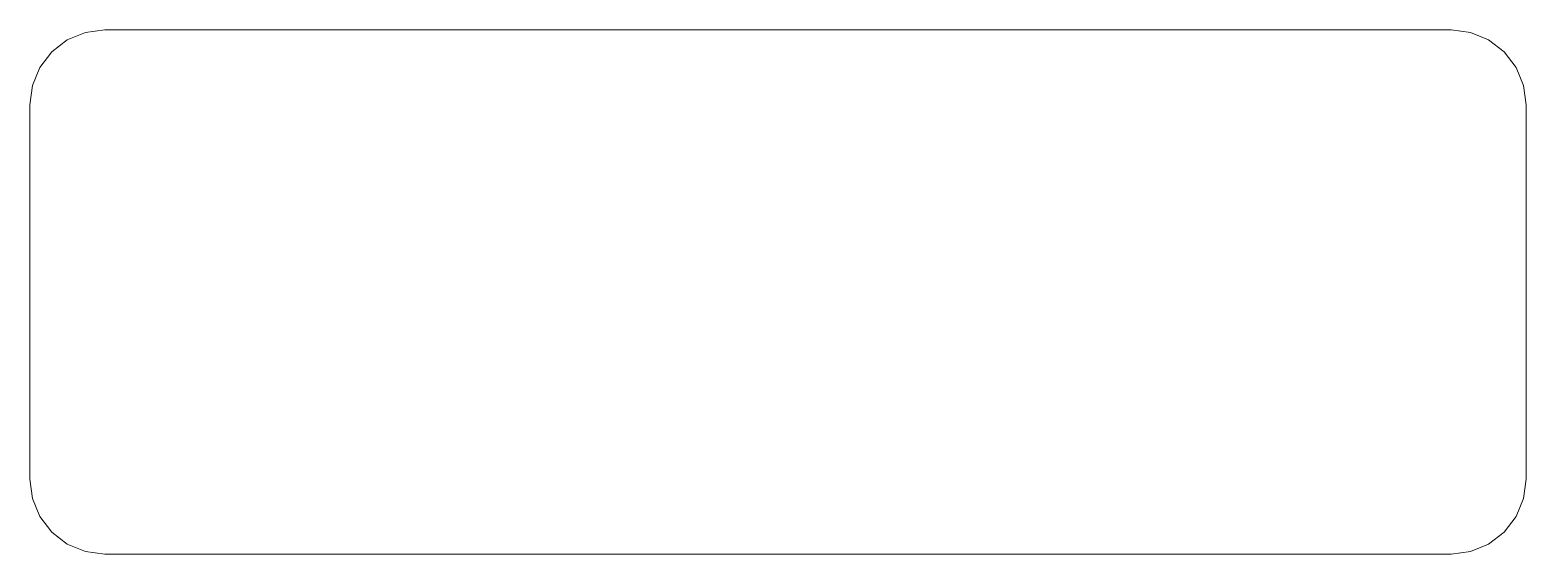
# Model space of a CAD drawing. Header units: millimetres. Extents: x -5.3 to 14.7, y -3 to 4.
import ezdxf

# ---------------------------------------------------------------- set-up
doc = ezdxf.new("R2010")
doc.units = ezdxf.units.MM
doc.layers.add('ProfileEdges', color=7, linetype='Continuous')

msp = doc.modelspace()

# ---------------------------------------------------------------- linework, layer by layer
at = {"layer": 'ProfileEdges', "lineweight": 5}
for p, q in [((-5.05, 3.684), (-4.843, 3.843)), ((-4.843, 3.843), (-4.602, 3.943)), ((-4.602, 3.943), (-4.343, 3.977)), ((13.652, 3.977), (-4.343, 3.977)), ((13.652, 3.977), (13.911, 3.943)), ((13.911, 3.943), (14.152, 3.843)), ((14.152, 3.843), (14.359, 3.684)), ((-5.209, 3.477), (-5.05, 3.684)), ((14.359, 3.684), (14.518, 3.477)), ((-5.309, 3.236), (-5.209, 3.477)), ((14.518, 3.477), (14.618, 3.236)), ((-5.343, 2.977), (-5.309, 3.236)), ((14.618, 3.236), (14.652, 2.977)), ((-5.343, 2.977), (-5.343, -2.022)), ((14.652, -2.022), (14.652, 2.977)), ((-5.309, -2.281), (-5.343, -2.022)), ((14.652, -2.022), (14.618, -2.281)), ((-5.209, -2.522), (-5.309, -2.281)), ((14.618, -2.281), (14.518, -2.522)), ((-5.05, -2.729), (-5.209, -2.522)), ((14.518, -2.522), (14.359, -2.729)), ((-4.843, -2.888), (-5.05, -2.729)), ((14.359, -2.729), (14.152, -2.888)), ((-4.602, -2.987), (-4.843, -2.888)), ((-4.343, -3.022), (-4.602, -2.987)), ((13.911, -2.987), (13.652, -3.022)), ((14.152, -2.888), (13.911, -2.987)), ((-4.343, -3.022), (13.652, -3.022))]:
    msp.add_line(p, q, dxfattribs=at)

doc.saveas('drawing.dxf')
